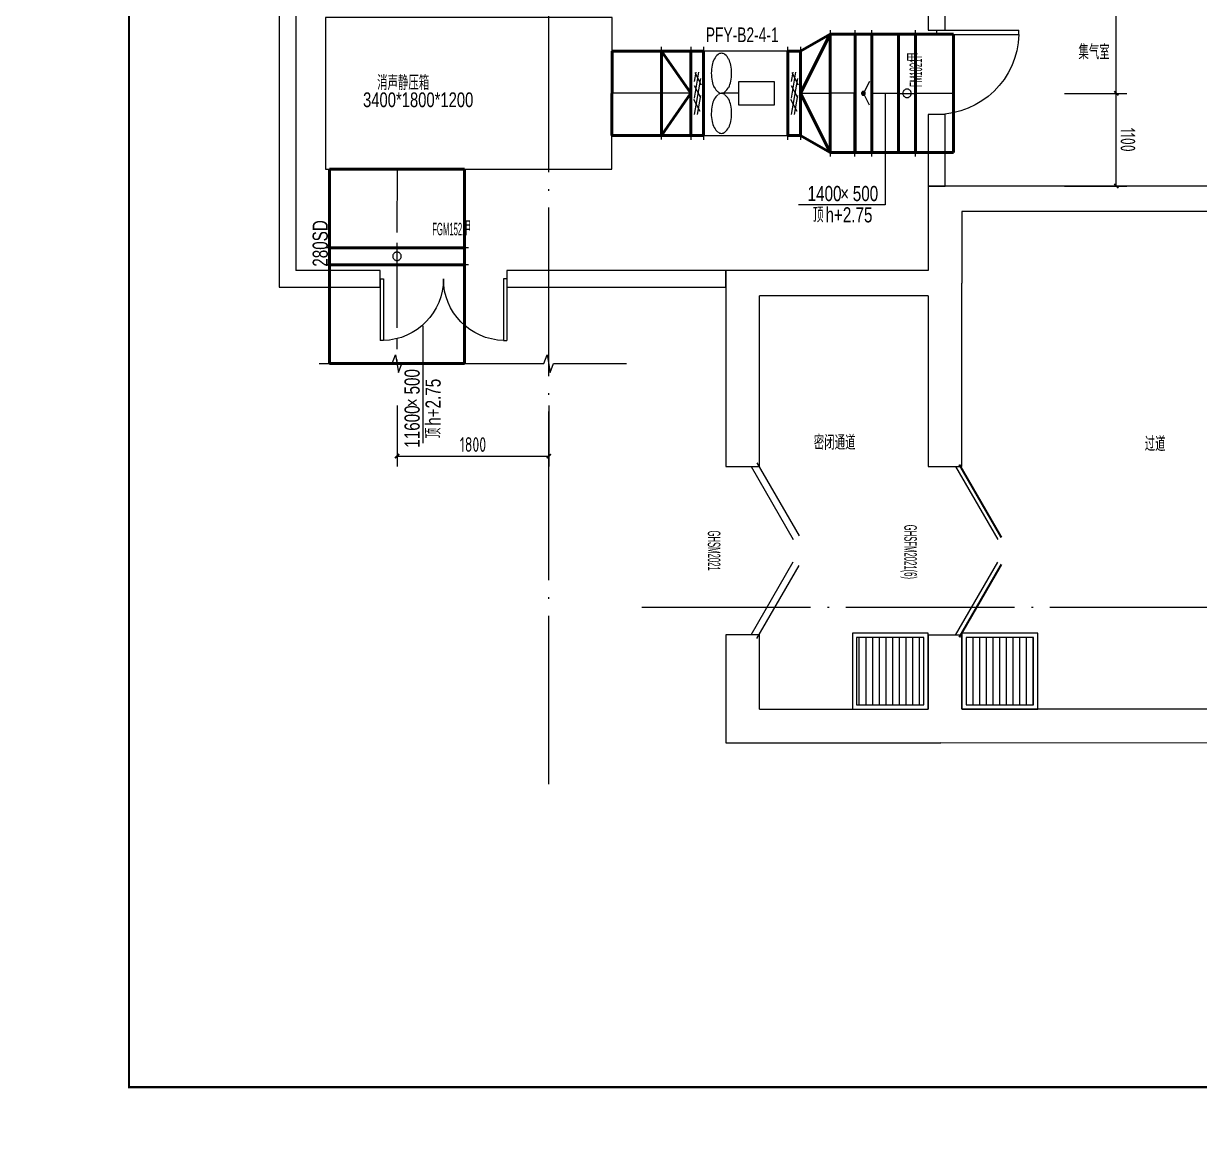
# Model space of a CAD drawing. Extents: x 49167 to 115333, y -222111 to -53947.
# Drawn here: x 64390 to 78338, y -201848 to -188730 of the extents above; entities that cross this region are included whole.
import ezdxf

# ---------------------------------------------------------------- set-up
doc = ezdxf.new("R2010")
doc.units = 0
doc.header["$LTSCALE"] = 1000
doc.header["$MEASUREMENT"] = 0
doc.linetypes.add('CENTER2', pattern=[1.125, 0.75, -0.125, 0.125, -0.125])
doc.linetypes.add('DOTE', pattern=[2.42, 2, -0.2, 0.02, -0.2])
for name, color, linetype in [('02-TEXT_房间', 7, 'Continuous'), ('02-TEXT_门窗', 151, 'Continuous'), ('A-C_门', 150, 'Continuous'), ('A_AXIS-轴线', 1, 'DOTE'), ('A_STR-砌块墙', 121, 'Continuous'), ('A_STR-砼墙', 51, 'Continuous'), ('DIM_SYMB', 3, 'Continuous'), ('DOOR_FIRE', 220, 'Continuous'), ('DOOR_FIRE_TEXT', 7, 'Continuous'), ('DUCT-排烟中心线', 5, 'CENTER2'), ('DUCT-排烟标注', 3, 'Continuous'), ('DUCT-排烟法兰', 4, 'Continuous'), ('DUCT-排烟管设备', 7, 'Continuous'), ('DUCT-排烟阀门', 7, 'Continuous'), ('DUCT-送风标注', 3, 'Continuous'), ('TH_DIM', 3, 'Continuous'), ('看线', 241, 'Continuous'), ('集水坑&', 6, 'Continuous')]:
    doc.layers.add(name, color=color, linetype=linetype)
doc.layers.add('DUCT-排烟管', color=2, linetype='Continuous', lineweight=50)
doc.layers.add('DUCT-排烟管端线', color=4, linetype='Continuous', lineweight=50)
doc.styles.add('_TCH_DIM_T3', font='ROS1', dxfattribs={"width": 0.8, "bigfont": 'JD'})
doc.styles.add('_TCH_SPACE', font='ros.shx', dxfattribs={"width": 0.75, "height": 5, "bigfont": 'jd.shx'})
doc.styles.add('_TCH_WINDOW', font='ros.shx', dxfattribs={"width": 0.65, "height": 3.5, "bigfont": 'jd.shx'})
doc.styles.add('HZF', font='ros.shx', dxfattribs={"width": 0.75, "bigfont": 'jd.shx'})
doc.dimstyles.new('_TCH_ARCH&&50', dxfattribs={"dimtxt": 175, "dimasz": 50, "dimexe": 125, "dimexo": 150, "dimgap": 50, "dimtad": 1, "dimdec": 0, "dimzin": 0, "dimdsep": 46, "dimtxsty": '_TCH_DIM_T3', "dimblk": 'ARCHTICK', "dimcen": 0.09, "dimazin": 2, "dimtfac": 1, "dimtdec": 0, "dimtix": 1, "dimtmove": 2, "dimatfit": 3, "dimfxl": 0, "dimtolj": 1, "dimtzin": 0, "dimarcsym": 0})

# ---------------------------------------------------------------- blocks, each defined once
blk = doc.blocks.new('图框-A1')
for points, const_width in [([(0, 0), (841, 0), (841, 594), (0, 594)], 0.05), ([(766, 584), (25, 584), (25, 10), (766, 10)], 0.5)]:
    blk.add_lwpolyline(points, close=True, dxfattribs=dict(const_width=const_width))
blk = doc.blocks.new('A$C51037562')
at = {"layer": '集水坑&'}
h = blk.add_hatch(dxfattribs=at)
h.set_pattern_fill('ANSI31', color=256, scale=50, angle=135)
h.set_pattern_definition([(180, (-432649.534, -553252.195), (-7e-15, -79.375), [])])
h.paths.add_polyline_path([(-850, 850), (-50, 850), (-50, 50), (-850, 50)])
for points in [[(-900, 900), (0, 900), (0, 0), (-900, 0)], [(-850, 850), (-50, 850), (-50, 50), (-850, 50)]]:
    blk.add_lwpolyline(points, close=True, dxfattribs=at)
blk = doc.blocks.new('$DorLib2D$00000210')
at = {"color": 0}
for p, q in [((-0.5, 0.0625), (-0.067, 0.3125)), ((0.5, 0.0625), (0.067, 0.3125))]:
    blk.add_line(p, q, dxfattribs=at)
at = {"color": 0, "const_width": 0.0125}
for points in [[(-0.5125, 0.0842), (-0.0795, 0.3342)], [(0.5125, 0.0842), (0.0795, 0.3342)]]:
    blk.add_lwpolyline(points, dxfattribs=at)
blk = doc.blocks.new('$DorLib2D$00000179')
at = {"color": 0}
for p, q in [((-0.54, 0.169), (0.326, 0.669)), ((-0.5, 0.1), (0.366, 0.6))]:
    blk.add_line(p, q, dxfattribs=at)
blk = doc.blocks.new('$0$$DorLib2D$00000001')
at = {"ltscale": 0.5}
for p, q in [((0.45, 0.975), (0.5, 0.975)), ((0.45, 0), (0.45, 0.975)), ((0.5, 0), (0.5, 0.975)), ((0.5, 0), (0.45, 0))]:
    blk.add_line(p, q, dxfattribs=at)
at = {"lineweight": 13, "ltscale": 0.5}
blk.add_arc((0.475, 0), 0.975, 91.4693, 180, dxfattribs=at)
blk = doc.blocks.new('$DorLib2D$00000002')
for p, q in [((-0.5, 0), (-0.5, 0.4875)), ((-0.475, 0.4875), (-0.5, 0.4875)), ((-0.475, 0), (-0.475, 0.4875)), ((0.475, 0), (0.475, 0.4875)), ((0.475, 0.4875), (0.5, 0.4875)), ((0.5, 0), (0.5, 0.4875)), ((-0.5, 0), (-0.475, 0)), ((0.5, 0), (0.475, 0))]:
    blk.add_line(p, q)
at = {"lineweight": 13}
for centre, start, end in [((-0.4875, 0), 0, 88.53072), ((0.4875, 0), 91.46928, 180)]:
    blk.add_arc(centre, 0.4875, start, end, dxfattribs=at)
blk = doc.blocks.new('67#')
at = {"layer": 'A_AXIS-轴线'}
for p, q in [((-17400, -20695), (-17400, 2711)), ((2644, -18600), (-16300, -18600))]:
    blk.add_line(p, q, dxfattribs=at)
at = {"layer": 'A_STR-砌块墙'}
for p, q in [((-20600, -8650), (-20600, -14800)), ((-20400, -8650), (-20400, -14600)), ((-12900, -11551), (-12900, -11751)), ((-12700, -11751), (-12700, -11551)), ((-12900, -11751), (-12700, -11751)), ((-12700, -12751), (-12900, -12751)), ((-12900, -12751), (-12900, -13600)), ((-12700, -13600), (-12700, -12751)), ((-12900, -13600), (-12700, -13600)), ((-19400, -14600), (-20400, -14600)), ((-19400, -14800), (-19400, -14600)), ((-15300, -14600), (-17900, -14600)), ((-17900, -14600), (-17900, -14800)), ((-15300, -14800), (-15300, -14600)), ((-20600, -14800), (-19400, -14800)), ((-17900, -14800), (-15300, -14800))]:
    blk.add_line(p, q, dxfattribs=at)
at = {"layer": 'A_STR-砼墙'}
for p, q in [((-12900, -13600), (-12900, -14600)), ((-8649, -13600), (-12900, -13600)), ((-12500, -13900), (-12500, -14750)), ((-8299, -13900), (-12500, -13900)), ((-12900, -14600), (-15300, -14600)), ((-15300, -14600), (-15300, -16924)), ((-12500, -16927), (-12500, -14750)), ((-12900, -14900), (-14900, -14900)), ((-14900, -16924), (-14900, -14900)), ((-12900, -14900), (-12900, -16927)), ((-15300, -16924), (-14900, -16924)), ((-12900, -16927), (-12500, -16927)), ((-14900, -18924), (-15300, -18924)), ((-15300, -18924), (-15300, -20202)), ((-14900, -19802), (-14900, -18924)), ((-12500, -18927), (-12900, -18927)), ((-12900, -18927), (-12900, -19802)), ((-12500, -19801), (-12500, -18927)), ((-14900, -19802), (-12900, -19802)), ((-12500, -19801), (-7930, -19802)), ((-15300, -20202), (-12750, -20202)), ((-12750, -20201), (-7930, -20202))]:
    blk.add_line(p, q, dxfattribs=at)
at = {"layer": 'A-C_门'}
ref = blk.add_blockref('$DorLib2D$00000179', (-15100, -17424), dxfattribs=dict(at, xscale=1000, yscale=1000, zscale=400, rotation=269.9998998973249))
ref.add_attrib('A', 'GHSM2021', (-15514, -17685), dxfattribs={"layer": '02-TEXT_门窗', "height": 148.8, "rotation": 269.9999, "style": '_TCH_WINDOW', "width": 0.458824})
ref = blk.add_blockref('$DorLib2D$00000210', (-12700, -17927), dxfattribs=dict(at, xscale=2000, yscale=2000, zscale=400, rotation=269.9998997003162))
ref.add_attrib('A', 'GHSFM2021(6)', (-13184, -17616), dxfattribs={"layer": '02-TEXT_门窗', "height": 148.75, "rotation": 269.9999, "style": '_TCH_WINDOW', "width": 0.458824})
at = {"layer": 'A-C_门', "xscale": -1000, "yscale": 1000, "zscale": 400, "rotation": 269.9998998973249}
blk.add_blockref('$DorLib2D$00000179', (-15100, -18424), dxfattribs=at)
at = {"layer": 'DOOR_FIRE', "zscale": 200}
for name, p, xscale, yscale, rotation in [('$0$$DorLib2D$00000001', (-12800, -12251), -1000, 1000, 269.999899358807), ('$DorLib2D$00000002', (-18650, -14700), -1500, 1500, 179.9998998968437)]:
    blk.add_blockref(name, p, dxfattribs=dict(at, xscale=xscale, yscale=yscale, rotation=rotation))
at = {"layer": '集水坑&', "xscale": -1, "rotation": 90.00010831094541}
for p in [(-12900, -19802), (-11600, -19802)]:
    blk.add_blockref('A$C51037562', p, dxfattribs=at)
at = {"layer": '02-TEXT_房间', "style": '_TCH_SPACE', "width": 0.75}
for s, p in [('集气室', (-11118, -12097)), ('密闭通道', (-14257, -16728, 0)), ('过道', (-10332, -16745, 0)), ('过道', (-10332, -16745, 0))]:
    blk.add_text(s, height=173.6, rotation=359.9999, dxfattribs=at).set_placement(p)
at = {"layer": 'DOOR_FIRE_TEXT', "style": '_TCH_WINDOW'}
for s, height, rotation, width, p in [('甲', 174, 89.9999, 0.65, (-12972, -12126)), ('FM1021', 148.8, 89.9999, 0.458824, (-12972, -12423)), ('FGM1521', 148.8, 359.9999, 0.458824, (-18783, -14184)), ('甲', 174, 359.9999, 0.65, (-18434, -14184))]:
    blk.add_text(s, height=height, rotation=rotation, dxfattribs=dict(at, width=width)).set_placement(p)
blk = doc.blocks.new('_ArchTick')
at = {"color": 0, "linetype": 'ByBlock', "const_width": 0.4}
blk.add_lwpolyline([(-0.5, -0.5), (0.5, 0.5)], dxfattribs=at)
blk = doc.blocks.new('*D223')
at = {"layer": 'Defpoints', "color": 0}
for p in [(68821, -193112), (70621, -193112), (70621, -193861)]:
    blk.add_point(p, dxfattribs=at)
at = {"layer": 'TH_DIM', "color": 0, "lineweight": -2}
for p, q in [((68821, -193262), (68821, -193986)), ((70621, -193262), (70621, -193986)), ((68821, -193861), (70621, -193861))]:
    blk.add_line(p, q, dxfattribs=at)
at = {"layer": 'TH_DIM', "color": 0, "lineweight": -2, "xscale": 50, "yscale": 50, "zscale": 50}
for p, rotation in [((68821, -193861), 179.9999209858041), ((70621, -193861), 359.9999209858041)]:
    blk.add_blockref('_ArchTick', p, dxfattribs=dict(at, rotation=rotation))
at = {"layer": 'TH_DIM', "color": 0, "insert": (69721, -193724), "char_height": 175, "attachment_point": 5, "rotation": 359.9999, "style": '_TCH_DIM_T3'}
blk.add_mtext('\\A1;1800', dxfattribs=at)
blk = doc.blocks.new('*D225')
at = {"layer": 'Defpoints', "color": 0}
for p in [(76587, -187059), (77352, -187059), (76587, -189559)]:
    blk.add_point(p, dxfattribs=at)
at = {"layer": 'TH_DIM', "color": 0, "lineweight": -2}
for p, q in [((76737, -187059), (77477, -187059)), ((77352, -189559), (77352, -187059)), ((76737, -189559), (77477, -189559))]:
    blk.add_line(p, q, dxfattribs=at)
at = {"layer": 'TH_DIM', "color": 0, "lineweight": -2, "xscale": 50, "yscale": 50, "zscale": 50}
for p, rotation in [((77352, -187059), 90.00008126496589), ((77352, -189559), 270.0000812649659)]:
    blk.add_blockref('_ArchTick', p, dxfattribs=dict(at, rotation=rotation))
at = {"layer": 'TH_DIM', "color": 0, "insert": (77490, -188309), "char_height": 175, "attachment_point": 5, "rotation": 270.0001, "style": '_TCH_DIM_T3'}
blk.add_mtext('\\A1;2500', dxfattribs=at)
blk = doc.blocks.new('*D226')
at = {"layer": 'Defpoints', "color": 0}
for p in [(76587, -189559), (77352, -189559), (76587, -190659)]:
    blk.add_point(p, dxfattribs=at)
at = {"layer": 'TH_DIM', "color": 0, "lineweight": -2}
for p, q in [((76737, -189559), (77477, -189559)), ((77352, -190659), (77352, -189559)), ((76737, -190659), (77477, -190659))]:
    blk.add_line(p, q, dxfattribs=at)
at = {"layer": 'TH_DIM', "color": 0, "lineweight": -2, "xscale": 50, "yscale": 50, "zscale": 50}
for p, rotation in [((77352, -189559), 90.00008126496574), ((77352, -190659), 270.0000812649657)]:
    blk.add_blockref('_ArchTick', p, dxfattribs=dict(at, rotation=rotation))
at = {"layer": 'TH_DIM', "color": 0, "insert": (77490, -190109), "char_height": 175, "attachment_point": 5, "rotation": 270.0001, "style": '_TCH_DIM_T3'}
blk.add_mtext('\\A1;1100', dxfattribs=at)
blk = doc.blocks.new('$轴流风机$00000011')
for p, q in [((-500, 500, 0), (-500, -500, 0)), ((500, 500, 0), (-500, 500, 0)), ((500, -500, 0), (500, 500, 0)), ((-339, 135, 0), (-339, -135, 0)), ((88, 135, 0), (-339, 135, 0)), ((88, -135, 0), (88, 135, 0)), ((88, 0, 0), (288, 0, 0)), ((-339, -135, 0), (88, -135, 0)), ((-500, -500, 0), (500, -500, 0))]:
    blk.add_line(p, q)
for centre, radius, start, end in [((355, 329, 0), 170, 129.1821, 153.0603), ((288, 410, 0), 64.8, 90, 129.1821), ((288, 410, 0), 64.8, 50.8179, 90), ((222, 329, 0), 170, 26.9397, 50.8179), ((633, 238, 0), 465, 168.1126, 180), ((462, 274, 0), 291, 153.0603, 168.1126), ((115, 274, 0), 291, 11.8874, 26.9397), ((-56, 238, 0), 465, 0, 11.8874), ((633, 238, 0), 465, 180, 191.8874), ((462, 202, 0), 291, 191.8874, 206.9397), ((115, 202, 0), 291, 333.0603, 348.1126), ((-56, 238, 0), 465, 348.1126, 0), ((355, 148, 0), 170, 206.9397, 230.8179), ((288, 66, 0), 64.8, 230.8179, 270), ((288, 66, 0), 64.8, 270, 309.1821), ((222, 148, 0), 170, 309.1821, 333.0603), ((462, -202, 0), 291, 153.0603, 168.1126), ((355, -148, 0), 170, 129.1821, 153.0603), ((288, -66, 0), 64.8, 90, 129.1821), ((288, -66, 0), 64.8, 50.8179, 90), ((222, -148, 0), 170, 26.9397, 50.8179), ((115, -202, 0), 291, 11.8874, 26.9397), ((633, -238, 0), 465, 168.1126, 180), ((633, -238, 0), 465, 180, 191.8874), ((-56, -238, 0), 465, 0, 11.8874), ((-56, -238, 0), 465, 348.1126, 0), ((462, -274, 0), 291, 191.8874, 206.9397), ((355, -329, 0), 170, 206.9397, 230.8179), ((222, -329, 0), 170, 309.1821, 333.0603), ((115, -274, 0), 291, 333.0603, 348.1126), ((288, -410, 0), 64.8, 230.8179, 270), ((288, -410, 0), 64.8, 270, 309.1821)]:
    blk.add_arc(centre, radius, start, end)
for p in [(-500, 0, 0), (500, 0, 0)]:
    blk.add_point(p)

msp = doc.modelspace()

# ---------------------------------------------------------------- linework, layer by layer
at = {"layer": 'Defpoints'}
msp.add_lwpolyline([(65641.1, -172646.9), (102691.1, -172646.9), (102691.1, -201346.9), (65641.1, -201346.9)], close=True, dxfattribs=at)
at = {"layer": 'DIM_SYMB'}
for points in [[(67897.8, -192763.2), (68762.7, -192763.2), (68801, -192658.2), (68838, -192868.2), (68875.2, -192763.2), (69740.2, -192763.2)], [(69697.8, -192763.5), (70562.7, -192763.5), (70601, -192658.5), (70638, -192868.5), (70675.2, -192763.5), (71540.2, -192763.5)]]:
    msp.add_lwpolyline(points, dxfattribs=at)
at = {"layer": 'DUCT-排烟中心线'}
for p, q in [((71956.1, -189558), (71370.1, -189557.9)), ((72306.3, -189558.1), (71956.3, -189558)), ((73607.1, -189558.3), (73957.1, -189558.4)), ((74252.3, -189558.4), (73957.3, -189558.4)), ((74769.7, -189558.5), (74452.7, -189558.5)), ((75420.1, -189558.6), (74970.1, -189558.6)), ((68819.9, -190457.4), (68819.7, -191390.9)), ((68819.7, -191591.3), (68819.5, -192763.2))]:
    msp.add_line(p, q, dxfattribs=at)
at = {"layer": 'DUCT-排烟法兰'}
for p, q in [((73957.3, -188808.4), (73957.1, -190308.4)), ((74252.2, -190308.4), (74252.5, -188808.4)), ((74452.4, -190308.5), (74452.7, -188808.5)), ((74969.8, -190308.6), (74970.1, -188808.6)), ((71956.1, -190108), (71956.3, -189008)), ((72306.5, -189008.1), (72306.3, -190108.1)), ((72456.7, -189008.1), (72456.5, -190108.1)), ((73456.7, -190108.3), (73456.9, -189008.3)), ((73607.1, -189008.3), (73606.9, -190108.3)), ((69669.7, -191391.1), (67969.7, -191390.8)), ((69669.7, -191591.3), (67969.7, -191591))]:
    msp.add_line(p, q, dxfattribs=at)
at = {"layer": 'DUCT-排烟管'}
for p, q in [((73607.1, -189558.3), (73957.2, -188858.4)), ((73607.2, -189058.3), (73957.2, -188858.4)), ((74252.4, -188858.4), (73957.4, -188858.4)), ((74252.6, -188858.4), (74452.6, -188858.5)), ((74769.8, -188858.5), (74452.8, -188858.5)), ((74769.5, -190258.5), (74769.8, -188858.5)), ((74770, -188858.5), (74970, -188858.6)), ((75420.2, -188858.6), (74970.2, -188858.6)), ((75419.9, -190258.6), (75420.2, -188858.6)), ((71370.2, -189057.9), (71370, -190057.9)), ((71956.2, -189058), (71370.2, -189057.9)), ((72306.4, -189058.1), (71956.4, -189058)), ((72306.3, -189558.1), (71956.4, -189058)), ((72306.6, -189058.1), (72456.6, -189058.1)), ((73457, -189058.3), (73607, -189058.3)), ((72306.3, -189558.1), (71956.2, -190058)), ((73607.1, -189558.3), (73957, -190258.4)), ((71370, -190057.9), (71956, -190058)), ((72306.2, -190058.1), (71956.2, -190058)), ((72456.4, -190058.1), (72306.4, -190058.1)), ((73606.8, -190058.3), (73456.8, -190058.3)), ((73607, -190058.3), (73957, -190258.4)), ((73957.2, -190258.4), (74252.2, -190258.4)), ((74452.4, -190258.5), (74252.4, -190258.4)), ((74452.6, -190258.5), (74769.5, -190258.5)), ((74969.7, -190258.6), (74769.7, -190258.5)), ((74969.9, -190258.6), (75419.9, -190258.6)), ((68019.9, -190457.3), (68019.7, -191390.7)), ((69619.9, -190457.6), (68019.9, -190457.3)), ((69619.7, -191391), (69619.9, -190457.6)), ((68019.7, -191590.9), (68019.7, -191390.9)), ((69619.7, -191391.2), (69619.7, -191591.2)), ((68019.7, -191591.1), (68019.5, -192763)), ((69619.5, -192763.3), (69619.7, -191591.4)), ((68019.5, -192763), (69619.5, -192763.3))]:
    msp.add_line(p, q, dxfattribs=at)
at = {"layer": 'DUCT-排烟管端线'}
for p, q in [((73957, -190258.4), (73957.2, -188858.4)), ((73957.4, -188858.4), (73957.2, -190258.4)), ((74252.2, -190258.4), (74252.4, -188858.4)), ((74252.6, -188858.4), (74252.4, -190258.4)), ((74452.6, -188858.5), (74452.4, -190258.5)), ((74452.8, -188858.5), (74452.6, -190258.5)), ((74770, -188858.5), (74769.7, -190258.5)), ((74970, -188858.6), (74969.7, -190258.6)), ((74970.2, -188858.6), (74969.9, -190258.6)), ((71956, -190058), (71956.2, -189058)), ((71956.4, -189058), (71956.2, -190058)), ((72306.2, -190058.1), (72306.4, -189058.1)), ((72306.4, -190058.1), (72306.6, -189058.1)), ((72456.4, -190058.1), (72456.6, -189058.1)), ((73456.8, -190058.3), (73457, -189058.3)), ((73606.8, -190058.3), (73607, -189058.3)), ((73607.2, -189058.3), (73607, -190058.3)), ((68019.7, -191390.7), (69619.7, -191391)), ((69619.7, -191391.2), (68019.7, -191390.9)), ((69619.7, -191591.2), (68019.7, -191590.9)), ((69619.7, -191591.4), (68019.7, -191591.1))]:
    msp.add_line(p, q, dxfattribs=at)
at = {"layer": 'DUCT-排烟管设备', "elevation": 3000}
msp.add_lwpolyline([(67969.9, -190457.2), (71369.9, -190457.9), (71370.2, -188657.9), (67970.2, -188657.2)], close=True, dxfattribs=at)
at = {"layer": 'DUCT-排烟阀门'}
for p, q in [((72397.6, -189308.1), (72344, -189617.1)), ((72362.9, -189308.1), (72344, -189417.1)), ((72419, -189384.1), (72345.5, -189808.1)), ((72352.8, -189312), (72427.7, -189456.4)), ((73548, -189308.3), (73494.4, -189617.3)), ((73513.3, -189308.3), (73494.4, -189417.3)), ((73569.4, -189384.3), (73495.9, -189808.3)), ((73503.2, -189312.2), (73578.1, -189456.6)), ((74422.5, -189418.5), (74352.5, -189558.4)), ((72344, -189465.2), (72419, -189609.5)), ((73494.4, -189465.4), (73569.4, -189609.8)), ((74330.7, -189554.4), (74330.3, -189558.4)), ((74330.3, -189558.4), (74330.7, -189562.5)), ((74331.8, -189550.4), (74330.7, -189554.4)), ((74333.6, -189546.8), (74331.8, -189550.4)), ((74336.1, -189543.5), (74333.6, -189546.8)), ((74339.1, -189540.8), (74336.1, -189543.5)), ((74337.8, -189555.5), (74337.5, -189558.4)), ((74337.5, -189558.4), (74337.8, -189561.4)), ((74338.6, -189552.7), (74337.8, -189555.5)), ((74340, -189550.1), (74338.6, -189552.7)), ((74342.6, -189538.6), (74339.1, -189540.8)), ((74341.9, -189547.8), (74340, -189550.1)), ((74342.2, -189555.4), (74341.8, -189557.4)), ((74341.8, -189557.4), (74341.8, -189559.5)), ((74341.8, -189559.5), (74342.2, -189561.5)), ((74344.1, -189546), (74341.9, -189547.8)), ((74342.9, -189553.5), (74342.2, -189555.4)), ((74346.4, -189537.1), (74342.6, -189538.6)), ((74344, -189551.8), (74342.9, -189553.5)), ((74345.5, -189550.3), (74344, -189551.8)), ((74346.7, -189544.6), (74344.1, -189546)), ((74347.1, -189549.1), (74345.5, -189550.3)), ((74350.4, -189536.4), (74346.4, -189537.1)), ((74349.6, -189543.7), (74346.7, -189544.6)), ((74349, -189548.3), (74347.1, -189549.1)), ((74351, -189547.8), (74349, -189548.3)), ((74352.5, -189543.4), (74349.6, -189543.7)), ((74354.5, -189536.4), (74350.4, -189536.4)), ((74353, -189547.7), (74351, -189547.8)), ((74355.4, -189543.7), (74352.5, -189543.4)), ((74422.5, -189698.5), (74352.5, -189558.4)), ((74355, -189548), (74353, -189547.7)), ((74358.5, -189537.1), (74354.5, -189536.4)), ((74356.9, -189548.7), (74355, -189548)), ((74358.2, -189544.6), (74355.4, -189543.7)), ((74358.7, -189549.7), (74356.9, -189548.7)), ((74360.8, -189546), (74358.2, -189544.6)), ((74362.4, -189538.6), (74358.5, -189537.1)), ((74360.3, -189551), (74358.7, -189549.7)), ((74361.5, -189552.6), (74360.3, -189551)), ((74363.1, -189547.8), (74360.8, -189546)), ((74362.4, -189554.5), (74361.5, -189552.6)), ((74365.8, -189540.8), (74362.4, -189538.6)), ((74363, -189556.4), (74362.4, -189554.5)), ((74362.4, -189562.4), (74363, -189560.5)), ((74363.2, -189558.4), (74363, -189556.4)), ((74363, -189560.5), (74363.2, -189558.4)), ((74365, -189550.1), (74363.1, -189547.8)), ((74366.3, -189552.7), (74365, -189550.1)), ((74368.9, -189543.5), (74365.8, -189540.8)), ((74367.2, -189555.5), (74366.3, -189552.7)), ((74367.5, -189558.4), (74367.2, -189555.5)), ((74367.2, -189561.4), (74367.5, -189558.4)), ((74371.3, -189546.8), (74368.9, -189543.5)), ((74373.1, -189550.4), (74371.3, -189546.8)), ((74374.3, -189554.4), (74373.1, -189550.4)), ((74374.6, -189558.4), (74374.3, -189554.4)), ((74374.3, -189562.5), (74374.6, -189558.4)), ((74782.4, -189558.5), (74957.4, -189558.6)), ((74820.3, -189552.3), (74819.9, -189558.5)), ((74819.9, -189558.5), (74820.3, -189564.8)), ((74821.4, -189546.1), (74820.3, -189552.3)), ((74823.4, -189540.1), (74821.4, -189546.1)), ((74826.1, -189534.4), (74823.4, -189540.1)), ((74829.4, -189529.1), (74826.1, -189534.4)), ((74833.4, -189524.3), (74829.4, -189529.1)), ((74838, -189520), (74833.4, -189524.3)), ((74843.1, -189516.3), (74838, -189520)), ((74848.6, -189513.3), (74843.1, -189516.3)), ((74854.4, -189511), (74848.6, -189513.3)), ((74860.5, -189509.4), (74854.4, -189511)), ((74866.7, -189508.6), (74860.5, -189509.4)), ((74873, -189508.6), (74866.7, -189508.6)), ((74879.3, -189509.4), (74873, -189508.6)), ((74885.3, -189511), (74879.3, -189509.4)), ((74891.2, -189513.3), (74885.3, -189511)), ((74896.7, -189516.3), (74891.2, -189513.3)), ((74901.8, -189520), (74896.7, -189516.3)), ((74906.3, -189524.3), (74901.8, -189520)), ((74910.3, -189529.2), (74906.3, -189524.3)), ((74913.7, -189534.5), (74910.3, -189529.2)), ((74916.4, -189540.1), (74913.7, -189534.5)), ((74918.3, -189546.1), (74916.4, -189540.1)), ((74919.5, -189552.3), (74918.3, -189546.1)), ((74919.9, -189558.5), (74919.5, -189552.3)), ((74919.5, -189564.8), (74919.9, -189558.5)), ((72337.9, -189627.1), (72412.9, -189771.4)), ((72419, -189584.1), (72380.2, -189808.1)), ((73488.3, -189627.3), (73563.3, -189771.6)), ((73569.4, -189584.3), (73530.6, -189808.3)), ((74330.7, -189562.5), (74331.8, -189566.4)), ((74331.8, -189566.4), (74333.6, -189570.1)), ((74333.6, -189570.1), (74336.1, -189573.4)), ((74336.1, -189573.4), (74339.1, -189576.1)), ((74337.8, -189561.4), (74338.6, -189564.2)), ((74338.6, -189564.2), (74340, -189566.8)), ((74339.1, -189576.1), (74342.6, -189578.3)), ((74340, -189566.8), (74341.9, -189569)), ((74341.9, -189569), (74344.1, -189570.9)), ((74342.2, -189561.5), (74342.9, -189563.4)), ((74342.6, -189578.3), (74346.4, -189579.8)), ((74342.9, -189563.4), (74344, -189565.1)), ((74344, -189565.1), (74345.5, -189566.5)), ((74344.1, -189570.9), (74346.7, -189572.3)), ((74345.5, -189566.5), (74347.1, -189567.7)), ((74346.4, -189579.8), (74350.4, -189580.5)), ((74346.7, -189572.3), (74349.6, -189573.2)), ((74347.1, -189567.7), (74349, -189568.6)), ((74349, -189568.6), (74351, -189569.1)), ((74349.6, -189573.2), (74352.5, -189573.4)), ((74350.4, -189580.5), (74354.5, -189580.5)), ((74351, -189569.1), (74353, -189569.2)), ((74352.5, -189573.4), (74355.4, -189573.2)), ((74353, -189569.2), (74355, -189568.9)), ((74354.5, -189580.5), (74358.5, -189579.8)), ((74355, -189568.9), (74356.9, -189568.2)), ((74355.4, -189573.2), (74358.2, -189572.3)), ((74356.9, -189568.2), (74358.7, -189567.2)), ((74358.2, -189572.3), (74360.8, -189570.9)), ((74358.5, -189579.8), (74362.4, -189578.3)), ((74358.7, -189567.2), (74360.2, -189565.8)), ((74360.2, -189565.8), (74361.5, -189564.2)), ((74360.8, -189570.9), (74363.1, -189569.1)), ((74361.5, -189564.2), (74362.4, -189562.4)), ((74362.4, -189578.3), (74365.8, -189576.1)), ((74363.1, -189569.1), (74365, -189566.8)), ((74365, -189566.8), (74366.3, -189564.2)), ((74365.8, -189576.1), (74368.9, -189573.4)), ((74366.3, -189564.2), (74367.2, -189561.4)), ((74368.9, -189573.4), (74371.3, -189570.1)), ((74371.3, -189570.1), (74373.1, -189566.4)), ((74373.1, -189566.4), (74374.3, -189562.5)), ((74820.3, -189564.8), (74821.4, -189571)), ((74821.4, -189571), (74823.4, -189576.9)), ((74823.4, -189576.9), (74826.1, -189582.6)), ((74826.1, -189582.6), (74829.4, -189587.9)), ((74829.4, -189587.9), (74833.4, -189592.8)), ((74833.4, -189592.8), (74838, -189597.1)), ((74838, -189597.1), (74843.1, -189600.7)), ((74843.1, -189600.7), (74848.6, -189603.8)), ((74848.6, -189603.8), (74854.4, -189606.1)), ((74854.4, -189606.1), (74860.5, -189607.6)), ((74860.5, -189607.6), (74866.7, -189608.4)), ((74866.7, -189608.4), (74873, -189608.4)), ((74873, -189608.4), (74879.2, -189607.7)), ((74879.2, -189607.7), (74885.3, -189606.1)), ((74885.3, -189606.1), (74891.2, -189603.8)), ((74891.2, -189603.8), (74896.7, -189600.8)), ((74896.7, -189600.8), (74901.7, -189597.1)), ((74901.7, -189597.1), (74906.3, -189592.8)), ((74906.3, -189592.8), (74910.3, -189587.9)), ((74910.3, -189587.9), (74913.7, -189582.6)), ((74913.7, -189582.6), (74916.4, -189577)), ((74916.4, -189577), (74918.3, -189571)), ((74918.3, -189571), (74919.5, -189564.8)), ((68770.6, -191481.7), (68769.8, -191487.9)), ((68769.8, -191487.9), (68769.8, -191494.2)), ((68769.8, -191494.2), (68770.6, -191500.4)), ((68772.2, -191475.6), (68770.6, -191481.7)), ((68770.6, -191500.4), (68772.2, -191506.5)), ((68774.5, -191469.8), (68772.2, -191475.6)), ((68772.2, -191506.5), (68774.5, -191512.4)), ((68777.5, -191464.3), (68774.5, -191469.8)), ((68774.5, -191512.4), (68777.5, -191517.9)), ((68781.2, -191459.2), (68777.5, -191464.3)), ((68785.5, -191454.6), (68781.2, -191459.2)), ((68790.3, -191450.6), (68785.5, -191454.6)), ((68795.6, -191447.3), (68790.3, -191450.6)), ((68801.3, -191444.6), (68795.6, -191447.3)), ((68807.3, -191442.7), (68801.3, -191444.6)), ((68813.5, -191441.5), (68807.3, -191442.7)), ((68819.7, -191441.1), (68813.5, -191441.5)), ((68819.7, -191403.6), (68819.7, -191578.6)), ((68826, -191441.5), (68819.7, -191441.1)), ((68832.2, -191442.7), (68826, -191441.5)), ((68838.1, -191444.6), (68832.2, -191442.7)), ((68843.8, -191447.3), (68838.1, -191444.6)), ((68849.1, -191450.6), (68843.8, -191447.3)), ((68853.9, -191454.6), (68849.1, -191450.6)), ((68858.2, -191459.2), (68853.9, -191454.6)), ((68861.9, -191464.3), (68858.2, -191459.2)), ((68865, -191469.8), (68861.9, -191464.3)), ((68861.9, -191517.9), (68864.9, -191512.4)), ((68864.9, -191512.4), (68867.3, -191506.5)), ((68867.3, -191475.6), (68865, -191469.8)), ((68868.8, -191481.7), (68867.3, -191475.6)), ((68867.3, -191506.5), (68868.8, -191500.5)), ((68869.6, -191488), (68868.8, -191481.7)), ((68868.8, -191500.5), (68869.6, -191494.2)), ((68869.6, -191494.2), (68869.6, -191488)), ((68777.5, -191517.9), (68781.2, -191523)), ((68781.2, -191523), (68785.5, -191527.5)), ((68785.5, -191527.5), (68790.3, -191531.5)), ((68790.3, -191531.5), (68795.6, -191534.9)), ((68795.6, -191534.9), (68801.3, -191537.6)), ((68801.3, -191537.6), (68807.3, -191539.5)), ((68807.3, -191539.5), (68813.4, -191540.7)), ((68813.4, -191540.7), (68819.7, -191541.1)), ((68819.7, -191541.1), (68826, -191540.7)), ((68826, -191540.7), (68832.1, -191539.5)), ((68832.1, -191539.5), (68838.1, -191537.6)), ((68838.1, -191537.6), (68843.8, -191534.9)), ((68843.8, -191534.9), (68849.1, -191531.5)), ((68849.1, -191531.5), (68853.9, -191527.5)), ((68853.9, -191527.5), (68858.2, -191523)), ((68858.2, -191523), (68861.9, -191517.9))]:
    msp.add_line(p, q, dxfattribs=at)
at = {"layer": 'DUCT-送风标注'}
for p, q in [((74611.2, -189558.5, 3000), (74611.2, -190879.3, 3000)), ((74611.2, -190879.3, 3000), (73583.6, -190879.3, 3000)), ((69131.2, -193709.5), (69131.2, -192315))]:
    msp.add_line(p, q, dxfattribs=at)

# ---------------------------------------------------------------- block references
at = {"xscale": 50, "yscale": 50, "zscale": 50}
msp.add_blockref('图框-A1', (64391.1, -201846.9), dxfattribs=at)
at = {"layer": 'DUCT-排烟管设备', "zscale": 1000, "rotation": 179.9892922875592}
msp.add_blockref('$轴流风机$00000011', (72956.7, -189558.2, 3000), dxfattribs=at)
at = {"layer": '看线'}
msp.add_blockref('67#', (88020.8, -177058.9), dxfattribs=at)

# ---------------------------------------------------------------- texts
at = {"layer": 'DUCT-排烟标注', "style": 'HZF'}
for s, height, rotation, width, p in [('PFY-B2-4-1', 175, 359.98929, 0.7, (72482.4, -188951.4, 3000)), ('顶', 178.6, 360, 0.75, (73752.3, -191089.5)), ('h+2.75', 180, 360, 0.75, (73902, -191089.5))]:
    msp.add_text(s, height=height, rotation=rotation, dxfattribs=dict(at, width=width)).set_placement(p)
at = {"layer": 'DUCT-送风标注', "style": 'HZF', "width": 0.75}
for s, height, rotation, p in [('消声静压箱', 173.64, 0, (68583.7, -189519.4)), ('3400*1800*1200', 175, 0, (68417.2, -189722.4)), ('1400', 180, 359.98928, (73690.9, -190836.8, 3000)), ('500', 180, 359.98928, (74226.2, -190836.9, 3000)), ('×', 178.6, 359.98928, (74076.6, -190836.8, 3000)), ('280SD', 180, 89.98929, (67998.9, -191614.9, 3000)), ('500', 180, 90, (69088.7, -193130.2)), ('h+2.75', 180, 90, (69338, -193501.5)), ('×', 178.6, 90, (69088.7, -193279.9)), ('11600', 180, 90, (69088.7, -193762)), ('顶', 178.6, 90, (69338, -193651.1))]:
    msp.add_text(s, height=height, rotation=rotation, dxfattribs=at).set_placement(p)

# ---------------------------------------------------------------- dimensions: what is measured, and where the dimension line sits
at = {"layer": 'TH_DIM'}
for p1, p2, distance, text, picture, middle in [((76587.4, -189558.6), (76587.4, -187058.9), -764.8, '2500', '*D225', (77489.7, -188308.7)), ((76587.4, -190658.9), (76587.4, -189558.6), -764.8, '1100', '*D226', (77489.7, -190108.8)), ((68820.5, -193112.3), (70620.8, -193112.3), -749.1, '1800', '*D223', (69720.6, -193723.9))]:
    dim = msp.add_aligned_dim(p1=p1, p2=p2, distance=distance, text=text, dimstyle='_TCH_ARCH&&50', dxfattribs=at)
    dim.commit()
    dim.dimension.update_dxf_attribs({"geometry": picture, "text_midpoint": middle})

doc.saveas('drawing.dxf')
